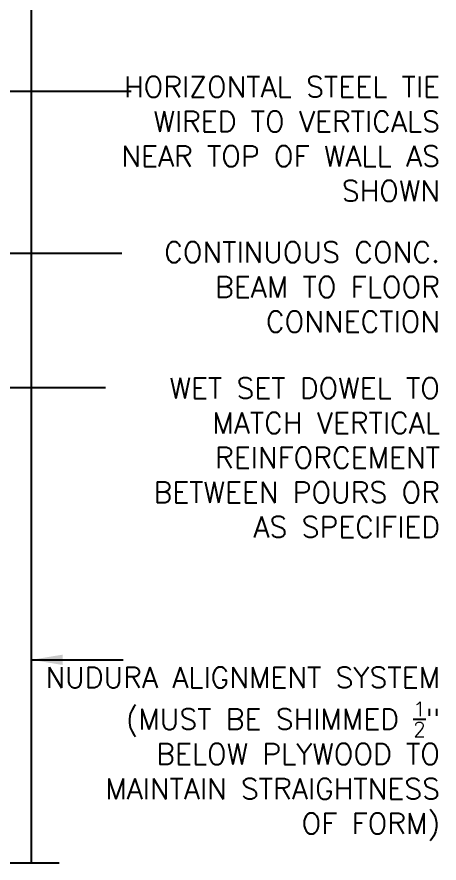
# Model space of a CAD drawing. Header units: inches. Extents: x 86.8 to 131.6, y 266.1 to 346.4.
# Drawn here: x 116.43 to 131.64, y 298.44 to 328.93 of the extents above; entities that cross this region are included whole.
import ezdxf

# ---------------------------------------------------------------- set-up
doc = ezdxf.new("R2010")
doc.units = ezdxf.units.IN
doc.header["$LTSCALE"] = 0.5
doc.header["$MEASUREMENT"] = 0
doc.layers.add('LINE9', color=9, linetype='Continuous')
doc.layers.add('TEXT', color=4, linetype='Continuous')
doc.styles.add('DIM', font='romans.shx', dxfattribs={"width": 0.7})
doc.styles.add('ROMANS', font='romans')
doc.styles.get("Standard").update_dxf_attribs({"font": 'romans.shx'})
doc.dimstyles.new('ext_12', dxfattribs={"dimscale": 12, "dimtxt": 0.075, "dimasz": 0.09375, "dimexe": 0.09375, "dimexo": 0.0625, "dimgap": 0.0625, "dimtad": 1, "dimdec": 1, "dimzin": 2, "dimdsep": 46, "dimlunit": 4, "dimtxsty": 'DIM', "dimcen": 0.09, "dimdle": 0.09375, "dimclrt": 4, "dimadec": 0, "dimazin": 0, "dimtfac": 1, "dimtdec": 1, "dimtmove": 2, "dimatfit": 3, "dimfxl": 0, "dimfrac": 2, "dimtolj": 1, "dimtzin": 0, "dimarcsym": 0})
doc.dimstyles.get("Standard").update_dxf_attribs({"dimtxt": 0.18, "dimasz": 0.18, "dimexe": 0.18, "dimexo": 0.0625, "dimgap": 0.09, "dimtad": 0, "dimtih": 1, "dimtoh": 1, "dimdec": 4, "dimzin": 0, "dimdsep": 46, "dimtxsty": 'Standard', "dimcen": 0.09, "dimadec": 0, "dimazin": 0, "dimtfac": 1, "dimtdec": 4, "dimtofl": 0, "dimtmove": 0, "dimatfit": 3, "dimfxl": 0, "dimtolj": 1, "dimtzin": 0, "dimarcsym": 0})

msp = doc.modelspace()

# ---------------------------------------------------------------- linework, layer by layer
at = {"layer": 'LINE9'}
for p, q in [((116.951, 331.437), (116.951, 298.436)), ((117.951, 298.436), (109.076, 298.436))]:
    msp.add_line(p, q, dxfattribs=at)

# ---------------------------------------------------------------- texts
at = {"layer": 'TEXT', "char_height": 0.75, "attachment_point": 6, "style": 'ROMANS'}
for s, insert, width in [('HORIZONTAL STEEL TIE WIRED TO VERTICALS NEAR TOP OF WALL AS SHOWN', (131.669, 324.531), 12.60072), ('CONTINUOUS CONC. BEAM TO FLOOR CONNECTION', (131.669, 319.196), 11.11403), ('WET SET DOWEL TO MATCH VERTICAL REINFORCEMENT\\PBETWEEN POURS OR AS SPECIFIED', (131.669, 313.045), 12.07693), ('\\A1;NUDURA ALIGNMENT SYSTEM \\P(MUST BE SHIMMED {\\H0.7x;\\S1/2;}" BELOW PLYWOOD TO MAINTAIN STRAIGHTNESS OF FORM)', (131.669, 302.369), 14.95962)]:
    msp.add_mtext(s, dxfattribs=dict(at, insert=insert, width=width))

# ---------------------------------------------------------------- leaders
at = {"layer": 'TEXT'}
for points, dimstyle, override in [([(109.11, 326.255), (120.548, 326.255)], 'Standard', {"dimscale": 12, "dimtxt": 0.09375, "dimasz": 0.09375, "dimexe": 0.09375, "dimgap": 0.0625, "dimtad": 0, "dimjust": 1, "dimtih": 0, "dimtoh": 0, "dimdec": 1, "dimzin": 3, "dimlunit": 4, "dimtxsty": 'DIM', "dimdle": 0.09375, "dimclrt": 4, "dimtdec": 1, "dimtofl": 1, "dimtmove": 2, "dimfrac": 2}), ([(111.324, 320.414), (118.528, 320.414), (120.21, 320.414)], 'ext_12', {"dimgap": 0.0625, "dimtad": 0}), ([(106.774, 315.568), (119.622, 315.568)], 'Standard', {"dimscale": 12, "dimtxt": 0.09375, "dimasz": 0.09375, "dimexe": 0.09375, "dimgap": 0.0625, "dimtad": 0, "dimjust": 1, "dimtih": 0, "dimtoh": 0, "dimdec": 1, "dimzin": 3, "dimlunit": 4, "dimtxsty": 'DIM', "dimdle": 0.09375, "dimclrt": 4, "dimtdec": 1, "dimtofl": 1, "dimtmove": 2, "dimfrac": 2}), ([(116.951, 305.76), (120.255, 305.76)], 'Standard', {"dimscale": 12, "dimtxt": 0.09375, "dimasz": 0.09375, "dimexe": 0.09375, "dimgap": 0.0625, "dimtad": 0, "dimjust": 1, "dimtih": 0, "dimtoh": 0, "dimdec": 1, "dimzin": 3, "dimlunit": 4, "dimtxsty": 'DIM', "dimdle": 0.09375, "dimclrt": 4, "dimtdec": 1, "dimtofl": 1, "dimtmove": 2, "dimfrac": 2})]:
    msp.add_leader(points, dimstyle=dimstyle, override=override, dxfattribs=at)

doc.saveas('drawing.dxf')
